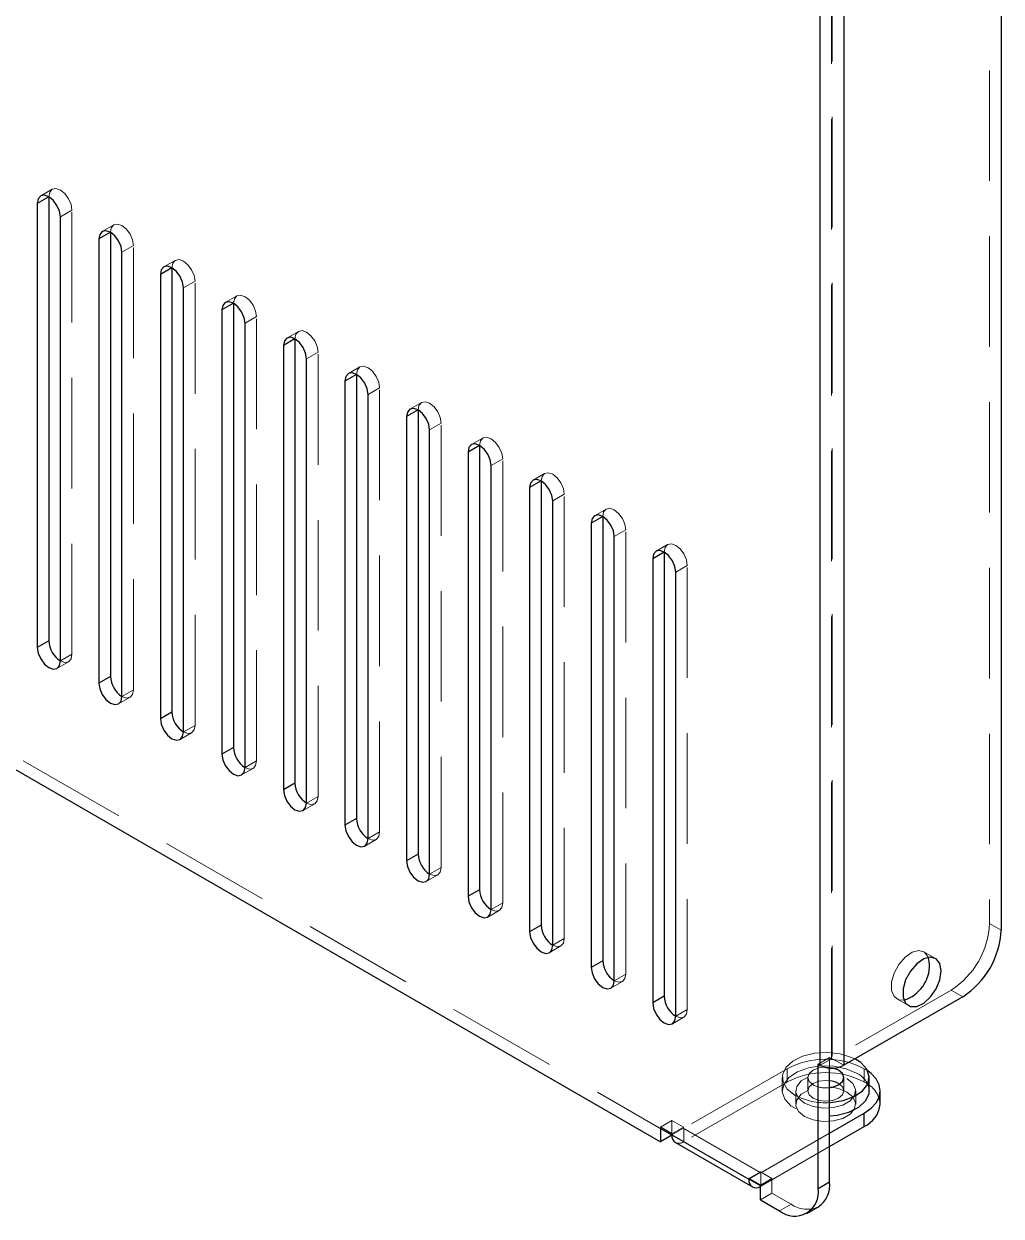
# Model space of a CAD drawing. Header units: millimetres. Extents: x 20 to 1161, y 26 to 820.
# Drawn here: x 1047.2 to 1092.1, y 610.8 to 665.6 of the extents above; entities that cross this region are included whole.
import ezdxf

# ---------------------------------------------------------------- set-up
doc = ezdxf.new("R2010")
doc.units = ezdxf.units.MM
doc.header["$LTSCALE"] = 4
doc.linetypes.add('HIDDEN', pattern=[1.905, 1.27, -0.635])
doc.layers.add('SLD-0', color=7, linetype='Continuous')

msp = doc.modelspace()

# ---------------------------------------------------------------- linework, layer by layer
at = {"layer": 'SLD-0', "linetype": 'HIDDEN', "lineweight": 18}
for p, q in [((941.546, 692.72), (1076.957, 614.549)), ((1091.559, 686.344), (1091.559, 624.287)), ((1084.293, 618.071), (1084.293, 684.211)), ((1084.329, 684.211), (1084.329, 618.071)), ((1048.475, 658.024), (1047.944, 657.718)), ((1049.38, 657.068), (1048.85, 656.762)), ((1049.38, 636.654), (1049.38, 657.068)), ((1051.303, 656.391), (1050.773, 656.085)), ((1052.208, 655.435), (1051.678, 655.129)), ((1052.208, 635.022), (1052.208, 655.435)), ((1054.131, 654.758), (1053.601, 654.452)), ((1055.037, 653.802), (1054.506, 653.496)), ((1055.037, 633.389), (1055.037, 653.802)), ((1056.96, 653.125), (1056.43, 652.819)), ((1057.865, 652.17), (1057.335, 651.863)), ((1057.865, 631.756), (1057.865, 652.17)), ((1059.788, 651.492), (1059.258, 651.186)), ((1060.694, 650.537), (1060.163, 650.231)), ((1060.694, 630.123), (1060.694, 650.537)), ((1062.617, 649.86), (1062.086, 649.553)), ((1063.522, 648.904), (1062.992, 648.598)), ((1063.522, 628.49), (1063.522, 648.904)), ((1065.445, 648.227), (1064.915, 647.921)), ((1066.351, 647.271), (1065.82, 646.965)), ((1066.351, 626.858), (1066.351, 647.271)), ((1068.274, 646.594), (1067.743, 646.288)), ((1069.179, 645.638), (1068.649, 645.332)), ((1069.179, 625.225), (1069.179, 645.638)), ((1071.102, 644.961), (1070.572, 644.655)), ((1072.007, 644.005), (1071.477, 643.699)), ((1072.007, 623.592), (1072.007, 644.005)), ((1073.93, 643.328), (1073.4, 643.022)), ((1074.836, 642.373), (1074.305, 642.067)), ((1074.836, 621.959), (1074.836, 642.373)), ((1076.759, 641.696), (1076.229, 641.389)), ((1077.664, 640.74), (1077.134, 640.434)), ((1077.664, 620.326), (1077.664, 640.74)), ((1048.694, 636.005), (1049.225, 636.311)), ((1049.38, 636.654), (1048.85, 636.348)), ((1051.523, 634.372), (1052.053, 634.678)), ((1052.208, 635.022), (1051.678, 634.716)), ((1054.351, 632.739), (1054.881, 633.045)), ((1055.037, 633.389), (1054.506, 633.083)), ((1057.865, 631.756), (1057.335, 631.45)), ((1057.18, 631.107), (1057.71, 631.413)), ((1060.694, 630.123), (1060.163, 629.817)), ((1060.008, 629.474), (1060.538, 629.78)), ((1063.522, 628.49), (1062.992, 628.184)), ((1062.836, 627.841), (1063.367, 628.147)), ((1066.351, 626.858), (1065.82, 626.551)), ((1065.665, 626.208), (1066.195, 626.514)), ((1069.179, 625.225), (1068.649, 624.919)), ((1068.493, 624.575), (1069.024, 624.881)), ((1092.089, 623.98), (1091.559, 624.287)), ((1072.007, 623.592), (1071.477, 623.286)), ((1071.322, 622.942), (1071.852, 623.249)), ((1089.073, 622.675), (1088.542, 622.981)), ((1074.836, 621.959), (1074.305, 621.653)), ((1074.15, 621.31), (1074.68, 621.616)), ((1089.791, 621.225), (1084.329, 618.071)), ((1087.292, 620.816), (1087.823, 620.51)), ((1089.791, 621.225), (1090.321, 620.918)), ((1077.664, 620.326), (1077.134, 620.02)), ((1076.979, 619.677), (1077.509, 619.983)), ((1084.205, 618.122), (1083.675, 617.816)), ((1084.293, 618.071), (1083.763, 617.765)), ((1084.205, 618.122), (1084.293, 618.071)), ((1084.205, 617.638), (1084.205, 618.122)), ((1084.329, 618.071), (1084.859, 617.765)), ((1082.26, 617.611), (1077.505, 614.866)), ((1082.26, 617.611), (1082.26, 616.998)), ((1085.957, 617.509), (1085.796, 617.611)), ((1085.796, 616.998), (1085.796, 617.611)), ((1082.26, 616.998), (1077.505, 614.253)), ((1082.028, 617.203), (1082.028, 616.59)), ((1083.203, 617.203), (1083.203, 616.59)), ((1084.853, 616.59), (1084.853, 617.203)), ((1082.653, 616.59), (1082.653, 615.978)), ((1085.403, 615.978), (1085.403, 616.59)), ((1076.957, 615.223), (1076.427, 614.917)), ((1076.957, 615.223), (1077.487, 614.917)), ((1076.957, 614.611), (1076.957, 615.223)), ((1077.487, 614.917), (1076.957, 614.611)), ((1077.487, 614.876), (1076.957, 614.57)), ((1077.487, 614.917), (1077.487, 614.876)), ((1077.487, 614.876), (1081.023, 612.835)), ((1077.493, 614.864), (1081.028, 612.823)), ((1077.505, 614.866), (1077.505, 614.253)), ((1081.041, 612.212), (1077.505, 614.253)), ((1081.041, 612.825), (1084.205, 614.651)), ((1081.041, 612.212), (1084.205, 614.039)), ((1081.023, 612.876), (1080.493, 612.57)), ((1081.023, 612.835), (1080.528, 612.549)), ((1081.023, 612.876), (1081.553, 612.57)), ((1081.023, 612.835), (1081.023, 612.876)), ((1081.041, 612.825), (1081.023, 612.835)), ((1081.041, 612.825), (1081.041, 612.212)), ((1081.553, 612.57), (1081.023, 612.263)), ((1081.023, 612.202), (1081.041, 612.212)), ((1081.553, 612.57), (1081.553, 611.896)), ((1081.553, 611.896), (1081.023, 611.59)), ((1081.553, 611.896), (1082.437, 611.386)), ((1082.437, 611.386), (1081.907, 611.08))]:
    msp.add_line(p, q, dxfattribs=at)
at = {"layer": 'SLD-0', "linetype": 'Continuous', "lineweight": 25}
for p, q in [((941.016, 692.414), (1076.427, 614.243)), ((1092.089, 686.037), (1092.089, 623.98)), ((1083.763, 617.765), (1083.763, 683.905)), ((1084.859, 683.905), (1084.859, 617.765)), ((1048.319, 657.68), (1047.789, 657.374)), ((1048.319, 657.68), (1048.319, 637.267)), ((1047.789, 657.374), (1047.789, 636.961)), ((1048.85, 636.348), (1048.85, 656.762)), ((1051.148, 656.048), (1050.617, 655.741)), ((1051.148, 656.048), (1051.148, 635.634)), ((1050.617, 655.741), (1050.617, 635.328)), ((1051.678, 634.716), (1051.678, 655.129)), ((1053.976, 654.415), (1053.446, 654.109)), ((1053.976, 654.415), (1053.976, 634.001)), ((1053.446, 654.109), (1053.446, 633.695)), ((1054.506, 633.083), (1054.506, 653.496)), ((1056.805, 652.782), (1056.274, 652.476)), ((1056.805, 652.782), (1056.805, 632.368)), ((1056.274, 652.476), (1056.274, 632.062)), ((1057.335, 631.45), (1057.335, 651.863)), ((1059.633, 651.149), (1059.103, 650.843)), ((1059.633, 651.149), (1059.633, 630.736)), ((1059.103, 650.843), (1059.103, 630.429)), ((1060.163, 629.817), (1060.163, 650.231)), ((1062.461, 649.516), (1061.931, 649.21)), ((1062.461, 649.516), (1062.461, 629.103)), ((1061.931, 649.21), (1061.931, 628.797)), ((1062.992, 628.184), (1062.992, 648.598)), ((1065.29, 647.883), (1064.76, 647.577)), ((1065.29, 647.883), (1065.29, 627.47)), ((1064.76, 647.577), (1064.76, 627.164)), ((1065.82, 626.551), (1065.82, 646.965)), ((1068.118, 646.251), (1067.588, 645.944)), ((1068.118, 646.251), (1068.118, 625.837)), ((1067.588, 645.944), (1067.588, 625.531)), ((1068.649, 624.919), (1068.649, 645.332)), ((1070.947, 644.618), (1070.416, 644.312)), ((1070.947, 644.618), (1070.947, 624.204)), ((1070.416, 644.312), (1070.416, 623.898)), ((1071.477, 623.286), (1071.477, 643.699)), ((1073.775, 642.985), (1073.245, 642.679)), ((1073.775, 642.985), (1073.775, 622.571)), ((1073.245, 642.679), (1073.245, 622.265)), ((1074.305, 621.653), (1074.305, 642.067)), ((1076.604, 641.352), (1076.073, 641.046)), ((1076.604, 641.352), (1076.604, 620.939)), ((1076.073, 641.046), (1076.073, 620.632)), ((1077.134, 620.02), (1077.134, 640.434)), ((1048.319, 637.267), (1047.789, 636.961)), ((1051.148, 635.634), (1050.617, 635.328)), ((1053.976, 634.001), (1053.446, 633.695)), ((1056.805, 632.368), (1056.274, 632.062)), ((1059.633, 630.736), (1059.103, 630.429)), ((1062.461, 629.103), (1061.931, 628.797)), ((1065.29, 627.47), (1064.76, 627.164)), ((1068.118, 625.837), (1067.588, 625.531)), ((1070.947, 624.204), (1070.416, 623.898)), ((1073.775, 622.571), (1073.245, 622.265)), ((1088.801, 622.409), (1088.748, 622.726)), ((1076.604, 620.939), (1076.073, 620.632)), ((1090.321, 620.918), (1084.859, 617.765)), ((1083.675, 617.816), (1083.763, 617.765)), ((1083.675, 612.1), (1083.675, 617.816)), ((1084.205, 612.407), (1084.205, 617.638)), ((1086.028, 616.59), (1086.028, 617.203)), ((1084.205, 616.765), (1084.309, 616.755)), ((1086.528, 615.978), (1086.528, 616.59)), ((1084.205, 614.651), (1085.796, 615.57)), ((1085.796, 614.957), (1085.796, 615.57)), ((1076.957, 614.611), (1076.427, 614.917)), ((1076.427, 614.917), (1076.427, 614.243)), ((1084.205, 614.039), (1085.796, 614.957)), ((1076.957, 614.549), (1076.427, 614.243)), ((1076.957, 614.57), (1076.957, 614.611)), ((1076.957, 614.57), (1080.493, 612.529)), ((1076.957, 614.549), (1076.957, 614.57)), ((1077.118, 614.215), (1080.653, 612.174)), ((1081.023, 612.263), (1080.493, 612.57)), ((1080.493, 612.57), (1080.493, 612.529)), ((1080.528, 612.549), (1080.493, 612.529)), ((1081.023, 611.59), (1081.023, 612.263)), ((1083.675, 612.1), (1084.205, 612.407)), ((1081.023, 611.59), (1081.907, 611.08)), ((1083.157, 610.956), (1083.687, 611.262))]:
    msp.add_line(p, q, dxfattribs=at)
at = {"layer": 'SLD-0', "linetype": 'HIDDEN', "lineweight": 18, "flags": 128}
for points in [[(1049.38, 657.068), (1049.34, 657.326), (1049.225, 657.591), (1049.053, 657.823), (1048.85, 657.987), (1048.647, 658.057), (1048.475, 658.024), (1048.36, 657.891), (1048.319, 657.68)], [(1052.208, 655.435), (1052.168, 655.693), (1052.053, 655.958), (1051.881, 656.19), (1051.678, 656.354), (1051.475, 656.424), (1051.303, 656.391), (1051.188, 656.259), (1051.148, 656.048)], [(1055.037, 653.802), (1054.996, 654.06), (1054.881, 654.325), (1054.709, 654.557), (1054.506, 654.721), (1054.304, 654.791), (1054.131, 654.758), (1054.017, 654.626), (1053.976, 654.415)], [(1057.865, 652.17), (1057.825, 652.427), (1057.71, 652.692), (1057.538, 652.924), (1057.335, 653.088), (1057.132, 653.159), (1056.96, 653.125), (1056.845, 652.993), (1056.805, 652.782)], [(1060.694, 650.537), (1060.653, 650.794), (1060.538, 651.059), (1060.366, 651.292), (1060.163, 651.455), (1059.96, 651.526), (1059.788, 651.492), (1059.673, 651.36), (1059.633, 651.149)], [(1063.522, 648.904), (1063.482, 649.162), (1063.367, 649.427), (1063.195, 649.659), (1062.992, 649.822), (1062.789, 649.893), (1062.617, 649.86), (1062.502, 649.727), (1062.461, 649.516)], [(1066.351, 647.271), (1066.31, 647.529), (1066.195, 647.794), (1066.023, 648.026), (1065.82, 648.19), (1065.617, 648.26), (1065.445, 648.227), (1065.33, 648.094), (1065.29, 647.883)], [(1069.179, 645.638), (1069.139, 645.896), (1069.024, 646.161), (1068.852, 646.393), (1068.649, 646.557), (1068.446, 646.627), (1068.274, 646.594), (1068.159, 646.462), (1068.118, 646.251)], [(1072.007, 644.005), (1071.967, 644.263), (1071.852, 644.528), (1071.68, 644.76), (1071.477, 644.924), (1071.274, 644.995), (1071.102, 644.961), (1070.987, 644.829), (1070.947, 644.618)], [(1074.836, 642.373), (1074.795, 642.63), (1074.68, 642.895), (1074.508, 643.127), (1074.305, 643.291), (1074.103, 643.362), (1073.93, 643.328), (1073.815, 643.196), (1073.775, 642.985)], [(1077.664, 640.74), (1077.624, 640.998), (1077.509, 641.263), (1077.337, 641.495), (1077.134, 641.658), (1076.931, 641.729), (1076.759, 641.696), (1076.644, 641.563), (1076.604, 641.352)], [(1048.85, 636.348), (1049.053, 636.278), (1049.225, 636.311), (1049.34, 636.443), (1049.38, 636.654)], [(1051.678, 634.715), (1051.881, 634.645), (1052.053, 634.678), (1052.168, 634.811), (1052.208, 635.022)], [(1054.506, 633.083), (1054.709, 633.012), (1054.881, 633.046), (1054.996, 633.178), (1055.037, 633.389)], [(1057.335, 631.45), (1057.538, 631.379), (1057.71, 631.413), (1057.825, 631.545), (1057.865, 631.756)], [(1060.163, 629.817), (1060.366, 629.746), (1060.538, 629.78), (1060.653, 629.912), (1060.694, 630.123)], [(1062.992, 628.184), (1063.195, 628.114), (1063.367, 628.147), (1063.482, 628.279), (1063.522, 628.49)], [(1065.82, 626.551), (1066.023, 626.481), (1066.195, 626.514), (1066.31, 626.647), (1066.351, 626.858)], [(1068.649, 624.919), (1068.852, 624.848), (1069.024, 624.881), (1069.139, 625.014), (1069.179, 625.225)], [(1071.477, 623.286), (1071.68, 623.215), (1071.852, 623.249), (1071.967, 623.381), (1072.007, 623.592)], [(1088.748, 622.726), (1088.741, 622.743), (1088.57, 622.963), (1088.311, 623.04), (1087.999, 622.962), (1087.675, 622.741), (1087.385, 622.405), (1087.166, 622.002), (1087.048, 621.584), (1087.048, 621.209), (1087.166, 620.927), (1087.385, 620.776), (1087.617, 620.765)], [(1074.305, 621.653), (1074.508, 621.582), (1074.68, 621.616), (1074.795, 621.748), (1074.836, 621.959)], [(1077.134, 620.02), (1077.337, 619.95), (1077.509, 619.983), (1077.624, 620.115), (1077.664, 620.326)], [(1085.369, 618.059), (1085.216, 618.132), (1084.689, 618.293), (1084.103, 618.357), (1083.511, 618.318), (1082.964, 618.18), (1082.512, 617.956), (1082.195, 617.664), (1082.041, 617.332), (1082.063, 616.988), (1082.26, 616.663), (1082.614, 616.386)], [(1085.442, 617.407), (1084.963, 617.611), (1084.4, 617.725), (1083.804, 617.738), (1083.228, 617.649), (1082.724, 617.466), (1082.335, 617.205), (1082.096, 616.889), (1082.03, 616.547), (1082.14, 616.209), (1082.419, 615.905), (1082.841, 615.661), (1083.368, 615.501), (1083.953, 615.437), (1084.205, 615.44)], [(1084.373, 617.635), (1084.344, 617.643), (1084.028, 617.679), (1083.712, 617.643), (1083.445, 617.54), (1083.266, 617.385), (1083.203, 617.203), (1083.266, 617.021), (1083.445, 616.866)], [(1085, 617.152), (1085.274, 616.926), (1085.398, 616.66), (1085.356, 616.385), (1085.155, 616.135), (1084.817, 615.94), (1084.384, 615.824), (1083.908, 615.8), (1083.447, 615.871), (1083.056, 616.029), (1082.782, 616.255), (1082.658, 616.521), (1082.7, 616.796), (1082.902, 617.046), (1083.24, 617.241), (1083.672, 617.357), (1084.148, 617.381), (1084.609, 617.31), (1085, 617.152)], [(1084.205, 617.056), (1084.028, 617.067), (1083.712, 617.03), (1083.445, 616.927), (1083.266, 616.773), (1083.203, 616.59), (1083.266, 616.408), (1083.445, 616.254)], [(1085, 616.539), (1085.274, 616.313), (1085.398, 616.047), (1085.356, 615.773), (1085.155, 615.523), (1084.817, 615.328), (1084.384, 615.211), (1083.908, 615.187), (1083.447, 615.259), (1083.056, 615.417), (1082.782, 615.642), (1082.658, 615.909), (1082.7, 616.183), (1082.902, 616.433), (1083.24, 616.628), (1083.672, 616.745), (1084.148, 616.769), (1084.205, 616.765)], [(1083.445, 616.254), (1083.712, 616.15), (1084.028, 616.114), (1084.344, 616.15), (1084.612, 616.254), (1084.79, 616.408), (1084.853, 616.59), (1084.79, 616.773), (1084.66, 616.897)], [(1084.309, 616.755), (1084.609, 616.697), (1085, 616.539)]]:
    msp.add_lwpolyline(points, dxfattribs=at)
at = {"layer": 'SLD-0', "linetype": 'Continuous', "lineweight": 25, "flags": 128}
for points in [[(1048.85, 656.762), (1048.809, 657.02), (1048.694, 657.285), (1048.522, 657.517), (1048.319, 657.68), (1048.116, 657.751), (1047.944, 657.718), (1047.829, 657.585), (1047.789, 657.374)], [(1051.678, 655.129), (1051.638, 655.387), (1051.523, 655.652), (1051.351, 655.884), (1051.148, 656.048), (1050.945, 656.118), (1050.773, 656.085), (1050.658, 655.952), (1050.617, 655.741)], [(1054.506, 653.496), (1054.466, 653.754), (1054.351, 654.019), (1054.179, 654.251), (1053.976, 654.415), (1053.773, 654.485), (1053.601, 654.452), (1053.486, 654.32), (1053.446, 654.109)], [(1057.335, 651.863), (1057.295, 652.121), (1057.18, 652.386), (1057.008, 652.618), (1056.805, 652.782), (1056.602, 652.853), (1056.43, 652.819), (1056.315, 652.687), (1056.274, 652.476)], [(1060.163, 650.231), (1060.123, 650.488), (1060.008, 650.753), (1059.836, 650.985), (1059.633, 651.149), (1059.43, 651.22), (1059.258, 651.186), (1059.143, 651.054), (1059.103, 650.843)], [(1062.992, 648.598), (1062.951, 648.855), (1062.836, 649.12), (1062.664, 649.353), (1062.461, 649.516), (1062.258, 649.587), (1062.086, 649.553), (1061.971, 649.421), (1061.931, 649.21)], [(1065.82, 646.965), (1065.78, 647.223), (1065.665, 647.488), (1065.493, 647.72), (1065.29, 647.884), (1065.087, 647.954), (1064.915, 647.921), (1064.8, 647.788), (1064.76, 647.577)], [(1068.649, 645.332), (1068.608, 645.59), (1068.493, 645.855), (1068.321, 646.087), (1068.118, 646.251), (1067.915, 646.321), (1067.743, 646.288), (1067.628, 646.156), (1067.588, 645.944)], [(1071.477, 643.699), (1071.437, 643.957), (1071.322, 644.222), (1071.15, 644.454), (1070.947, 644.618), (1070.744, 644.688), (1070.572, 644.655), (1070.457, 644.523), (1070.416, 644.312)], [(1074.305, 642.067), (1074.265, 642.324), (1074.15, 642.589), (1073.978, 642.821), (1073.775, 642.985), (1073.572, 643.056), (1073.4, 643.022), (1073.285, 642.89), (1073.245, 642.679)], [(1077.134, 640.434), (1077.094, 640.691), (1076.979, 640.956), (1076.807, 641.188), (1076.604, 641.352), (1076.401, 641.423), (1076.229, 641.389), (1076.114, 641.257), (1076.073, 641.046)], [(1047.789, 636.961), (1047.829, 636.703), (1047.944, 636.438), (1048.116, 636.206), (1048.319, 636.042), (1048.522, 635.972), (1048.694, 636.005), (1048.809, 636.137), (1048.85, 636.348)], [(1050.617, 635.328), (1050.658, 635.07), (1050.773, 634.805), (1050.945, 634.573), (1051.148, 634.409), (1051.351, 634.339), (1051.523, 634.372), (1051.638, 634.504), (1051.678, 634.716)], [(1053.446, 633.695), (1053.486, 633.437), (1053.601, 633.172), (1053.773, 632.94), (1053.976, 632.776), (1054.179, 632.706), (1054.351, 632.739), (1054.466, 632.872), (1054.506, 633.083)], [(1056.274, 632.062), (1056.315, 631.805), (1056.43, 631.539), (1056.602, 631.307), (1056.805, 631.144), (1057.008, 631.073), (1057.18, 631.107), (1057.295, 631.239), (1057.335, 631.45)], [(1059.103, 630.429), (1059.143, 630.172), (1059.258, 629.907), (1059.43, 629.675), (1059.633, 629.511), (1059.836, 629.44), (1060.008, 629.474), (1060.123, 629.606), (1060.163, 629.817)], [(1061.931, 628.797), (1061.971, 628.539), (1062.086, 628.274), (1062.258, 628.042), (1062.461, 627.878), (1062.664, 627.807), (1062.836, 627.841), (1062.951, 627.973), (1062.992, 628.184)], [(1064.76, 627.164), (1064.8, 626.906), (1064.915, 626.641), (1065.087, 626.409), (1065.29, 626.245), (1065.493, 626.175), (1065.665, 626.208), (1065.78, 626.34), (1065.82, 626.551)], [(1067.588, 625.531), (1067.628, 625.273), (1067.743, 625.008), (1067.915, 624.776), (1068.118, 624.612), (1068.321, 624.542), (1068.493, 624.575), (1068.608, 624.708), (1068.649, 624.919)], [(1070.416, 623.898), (1070.457, 623.64), (1070.572, 623.375), (1070.744, 623.143), (1070.947, 622.98), (1071.15, 622.909), (1071.322, 622.942), (1071.437, 623.075), (1071.477, 623.286)], [(1089.331, 622.103), (1089.272, 622.437), (1089.101, 622.657), (1088.842, 622.733), (1088.529, 622.656), (1088.206, 622.434), (1087.915, 622.099), (1087.696, 621.696), (1087.579, 621.278), (1087.579, 620.903), (1087.696, 620.621), (1087.915, 620.47), (1088.206, 620.471), (1088.529, 620.623), (1088.842, 620.906), (1089.101, 621.282), (1089.272, 621.699), (1089.331, 622.103)], [(1073.245, 622.265), (1073.285, 622.008), (1073.4, 621.743), (1073.572, 621.511), (1073.775, 621.347), (1073.978, 621.276), (1074.15, 621.31), (1074.265, 621.442), (1074.305, 621.653)], [(1076.073, 620.632), (1076.114, 620.375), (1076.229, 620.11), (1076.401, 619.878), (1076.604, 619.714), (1076.807, 619.643), (1076.979, 619.677), (1077.094, 619.809), (1077.134, 620.02)], [(1084.205, 616.053), (1084.252, 616.055), (1084.828, 616.145), (1085.333, 616.328), (1085.722, 616.588), (1085.96, 616.904), (1086.027, 617.246), (1085.916, 617.584), (1085.637, 617.888), (1085.369, 618.059)], [(1084.205, 616.738), (1084.344, 616.763), (1084.612, 616.866), (1084.79, 617.021), (1084.853, 617.203), (1084.79, 617.385), (1084.612, 617.54), (1084.373, 617.635)], [(1085.796, 615.57), (1086.107, 615.789), (1086.338, 616.038), (1086.48, 616.309), (1086.528, 616.59), (1086.48, 616.872), (1086.338, 617.143), (1086.107, 617.392), (1085.957, 617.509)], [(1084.205, 615.44), (1084.546, 615.475), (1085.092, 615.613), (1085.544, 615.837), (1085.861, 616.129), (1086.016, 616.461), (1086.028, 616.59)]]:
    msp.add_lwpolyline(points, dxfattribs=at)
at = {"layer": 'SLD-0', "linetype": 'Continuous', "lineweight": 25}
for centre, radius, start, end in [((1049.471, 637.319), 1.153, 182.6055, 237.3945), ((1052.299, 635.686), 1.153, 182.6055, 237.3945), ((1055.128, 634.054), 1.153, 182.6055, 237.3945), ((1057.956, 632.421), 1.153, 182.6055, 237.3945), ((1060.784, 630.788), 1.153, 182.6055, 237.3945), ((1063.613, 629.155), 1.153, 182.6055, 237.3945), ((1066.441, 627.522), 1.153, 182.6055, 237.3945), ((1069.27, 625.889), 1.153, 182.6055, 237.3945), ((1072.098, 624.257), 1.153, 182.6055, 237.3945), ((1088.251, 624.155), 3.842, 302.6055, 357.3945), ((1074.927, 622.624), 1.153, 182.6055, 237.3945), ((1087.122, 622.37), 1.679, 287.1151, 1.3213), ((1077.755, 620.991), 1.153, 182.6055, 237.3945), ((1084.311, 618.823), 1.191, 242.6097, 297.3903), ((1084.104, 616.035), 1.025, 57.1469, 84.3384), ((1085.277, 616.103), 1.257, 294.3747, 354.3052), ((1077.337, 614.528), 0.382, 173.7012, 234.9867), ((1080.824, 612.473), 0.336, 170.4348, 306.3533), ((1082.597, 611.926), 1.092, 230.7967, 9.214), ((1083.016, 612.255), 1.199, 304.0564, 7.2558)]:
    msp.add_arc(centre, radius, start, end, dxfattribs=at)
at = {"layer": 'SLD-0', "linetype": 'HIDDEN', "lineweight": 18}
for centre, radius, start, end in [((1087.721, 624.461), 3.842, 302.6055, 357.3945), ((1084.311, 618.105), 0.0384, 242.6097, 297.3903), ((1084.028, 614.199), 3.843, 62.6097, 117.3903), ((1084.028, 613.587), 3.843, 62.6097, 117.3903), ((1085.051, 616.508), 0.98, 4.8256, 66.4945), ((1085.277, 615.853), 1.257, 5.6948, 65.6253), ((1084.028, 618.001), 1.276, 242.8309, 277.9891), ((1083.996, 619.018), 2.972, 242.2853, 274.0268), ((1077.498, 614.874), 0.0109, 170.786, 309.2033), ((1077.278, 614.57), 0.39, 245.6929, 305.6176), ((1081.034, 612.833), 0.0109, 170.786, 309.2033), ((1083.169, 612.408), 1.257, 234.3824, 294.3071)]:
    msp.add_arc(centre, radius, start, end, dxfattribs=at)

doc.saveas('drawing.dxf')
